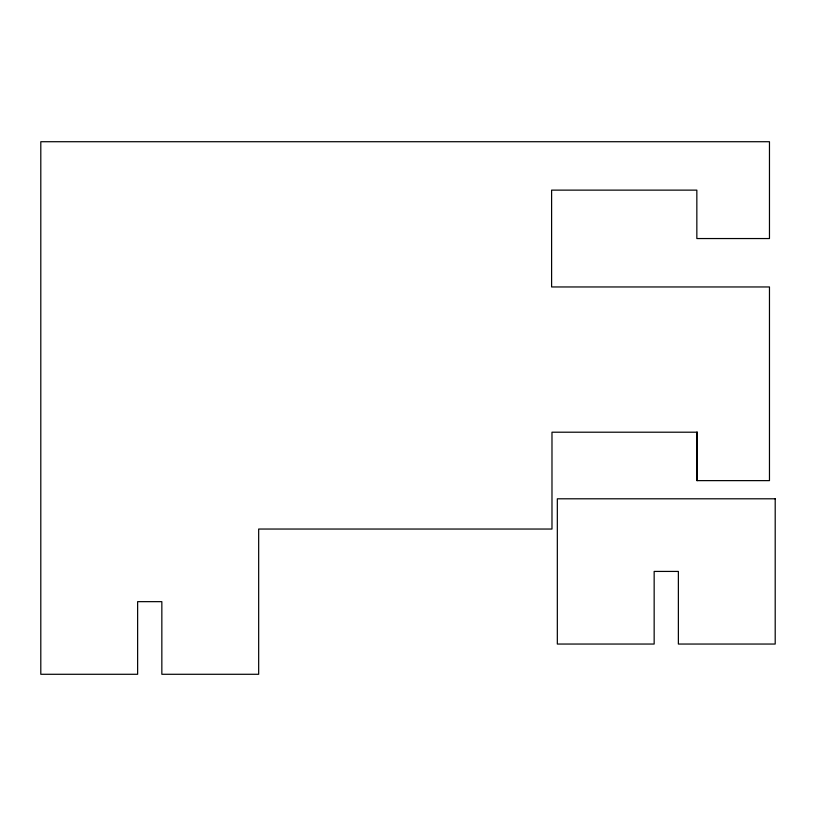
<?xml version="1.0" encoding="UTF-8"?>
<svg xmlns="http://www.w3.org/2000/svg" width="816" height="816" viewBox="0 0 816 816"><rect width="100%" height="100%" fill="white"/><g stroke="black" fill="none" stroke-linecap="round" stroke-linejoin="round"><path stroke-width="1.22" d="M696.844 432.205L697.231 480.624M697.231 432.205L696.844 480.624L769.468 480.624L769.468 286.957L551.606 286.957L551.606 190.128L696.844 190.128L696.844 238.547L769.468 238.547L769.468 141.719L40.8 141.719L40.8 674.281L137.629 674.281L137.629 601.657L161.843 601.657L161.843 674.281L258.672 674.281L258.672 529.043L551.983 529.043L551.983 432.205L697.231 432.205M775.2 498.8L557.328 498.8L557.328 644.048L654.157 644.048L654.157 571.424L678.371 571.424L678.371 644.048L775.2 644.048L775.2 498.8"/></g></svg>
